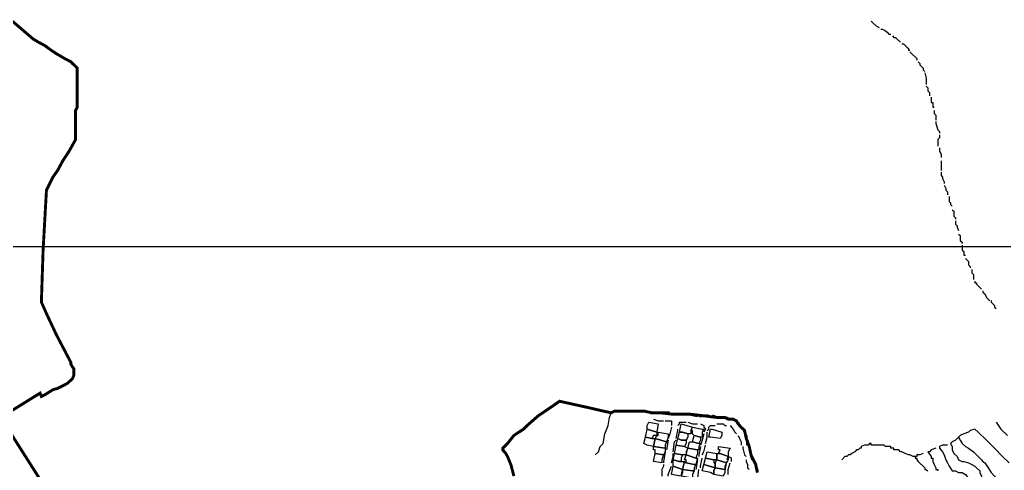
# Model space of a CAD drawing. Header units: millimetres. Extents: x -3588 to 75209, y -3737 to 38254.
# Drawn here: x 4988 to 5810, y 5441 to 5817 of the extents above; entities that cross this region are included whole.
import ezdxf

# ---------------------------------------------------------------- set-up
doc = ezdxf.new("R2010")
doc.units = ezdxf.units.MM
doc.layers.add('P', color=253, linetype='Continuous')

msp = doc.modelspace()

# ---------------------------------------------------------------- linework, layer by layer
at = {"layer": 'P'}
for points, const_width in [([(4981.584, 5815.393), (4999.076, 5800.43), (5003.317, 5797.901), (5008.678, 5795.068), (5014.039, 5791.115), (5018.28, 5788.299), (5025.05, 5784.346), (5030.411, 5781.529), (5031.819, 5780.105), (5032.956, 5778.985), (5034.364, 5777.576), (5035.772, 5776.168), (5035.772, 5774.744), (5035.772, 5772.215), (5035.772, 5767.974), (5035.772, 5765.429), (5035.772, 5759.78), (5035.772, 5753.011), (5035.772, 5750.466), (5035.772, 5743.696), (5034.364, 5740.88), (5034.364, 5727.325), (5034.364, 5721.963), (5034.364, 5716.602), (5029.003, 5707), (5023.642, 5698.806), (5019.401, 5690.916), (5015.448, 5685.267), (5010.086, 5674.544), (5007.27, 5624.293), (5005.845, 5581.099), (5010.086, 5571.496), (5018.28, 5554.004), (5027.594, 5536.208), (5030.411, 5530.847), (5030.411, 5529.439), (5031.819, 5526.894), (5032.956, 5525.486), (5032.956, 5522.669), (5032.956, 5521.533), (5032.956, 5520.124), (5031.819, 5517.308), (5030.411, 5515.883), (5029.003, 5514.763), (5027.594, 5513.355), (5025.05, 5511.947), (5019.401, 5509.114), (5015.448, 5507.994), (5008.678, 5503.753), (5005.845, 5502.344), (5004.725, 5505.161), (4971.982, 5484.836)], 2.417), ([(-1527.836, 5627.376), (13672.794, 5627.376)], 1.2), ([(5400.209, 5436.009), (5398.801, 5441.37), (5397.664, 5445.595), (5394.848, 5452.381), (5393.439, 5454.909), (5390.895, 5457.742), (5390.895, 5459.15), (5394.848, 5463.103), (5400.209, 5469.873), (5408.403, 5475.234), (5411.219, 5478.067), (5420.534, 5486.245), (5432.664, 5494.439), (5438.314, 5498.391), (5462.591, 5493.03), (5474.738, 5490.198), (5481.508, 5488.789), (5484.324, 5490.198), (5486.869, 5490.198), (5489.702, 5490.198), (5493.639, 5490.198), (5500.424, 5490.198), (5508.602, 5490.198), (5515.388, 5488.789), (5522.157, 5488.789), (5531.759, 5487.669), (5538.529, 5487.669), (5546.723, 5487.669), (5558.854, 5486.245), (5569.576, 5484.836), (5576.362, 5484.836), (5579.178, 5483.428), (5583.131, 5483.428), (5585.948, 5482.02), (5587.372, 5479.475), (5589.901, 5476.658), (5592.734, 5474.114), (5594.142, 5467.344), (5596.686, 5460.559), (5598.095, 5453.789), (5602.048, 5445.595), (5603.456, 5438.826)], 2.417), ([(5400.209, 5436.009), (5398.801, 5441.37), (5397.664, 5445.595), (5394.848, 5452.381), (5393.439, 5454.909), (5390.895, 5457.742), (5390.895, 5459.15), (5394.848, 5463.103), (5400.209, 5469.873), (5408.403, 5475.234), (5411.219, 5478.067), (5420.534, 5486.245), (5432.664, 5494.439), (5438.314, 5498.391), (5462.591, 5493.03), (5474.738, 5490.198), (5481.508, 5488.789), (5484.324, 5490.198), (5486.869, 5490.198), (5489.702, 5490.198), (5493.639, 5490.198), (5500.424, 5490.198), (5508.602, 5490.198), (5515.388, 5488.789), (5522.157, 5488.789), (5531.759, 5487.669), (5538.529, 5487.669), (5546.723, 5487.669), (5558.854, 5486.245), (5569.576, 5484.836), (5576.362, 5484.836), (5579.178, 5483.428), (5583.131, 5483.428), (5585.948, 5482.02), (5587.372, 5479.475), (5589.901, 5476.658), (5592.734, 5474.114), (5594.142, 5467.344), (5596.686, 5460.559), (5598.095, 5453.789), (5602.048, 5445.595), (5603.456, 5438.826)], 1.2), ([(5513.963, 5488.789), (5515.388, 5488.789), (5518.204, 5488.789)], 2.417), ([(5519.613, 5488.789), (5522.157, 5488.789), (5530.351, 5488.789)], 2.417), ([(5531.759, 5487.669), (5535.712, 5487.669)], 2.417), ([(5537.121, 5487.669), (5538.529, 5487.669), (5539.937, 5487.669)], 2.417), ([(5542.482, 5487.669), (5546.723, 5487.669), (5553.492, 5486.245)], 2.417), ([(5554.613, 5486.245), (5557.445, 5486.245)], 2.417), ([(5560.262, 5486.245), (5562.807, 5486.245)], 2.417), ([(5565.623, 5486.245), (5569.576, 5484.836), (5574.937, 5484.836)], 2.417), ([(5577.77, 5484.836), (5579.178, 5483.428), (5580.587, 5483.428)], 2.417), ([(5581.723, 5483.428), (5583.131, 5483.428), (5585.948, 5482.02)], 2.417), ([(5587.372, 5480.883), (5587.372, 5479.475), (5589.901, 5476.658), (5592.734, 5474.114), (5592.734, 5472.705)], 2.417), ([(4976.206, 5478.067), (5007.27, 5429.223)], 2.417), ([(5594.142, 5469.873), (5594.142, 5467.344)], 2.417), ([(5595.262, 5465.92), (5595.262, 5461.695)], 2.417), ([(5596.686, 5460.559), (5598.095, 5453.789), (5599.503, 5449.548)], 2.417), ([(5600.911, 5448.14), (5602.048, 5445.595)], 2.417), ([(5602.048, 5444.187), (5603.456, 5440.234)], 2.417)]:
    msp.add_lwpolyline(points, dxfattribs=dict(at, const_width=const_width))
for points in [[(5698.31, 5815.393), (5699.718, 5813.985), (5702.535, 5811.44), (5705.08, 5810.032)], [(5706.488, 5808.623), (5707.896, 5808.623), (5710.441, 5807.215), (5711.849, 5806.079), (5713.273, 5804.67), (5714.682, 5804.67)], [(5716.09, 5803.262), (5717.21, 5801.854), (5718.635, 5801.854), (5720.043, 5800.43), (5722.86, 5797.901)], [(5723.996, 5796.493), (5725.404, 5796.493), (5726.813, 5795.068), (5728.221, 5793.66), (5729.645, 5792.54), (5729.645, 5791.115), (5730.766, 5791.115)], [(5730.766, 5789.707), (5732.174, 5788.299), (5736.415, 5784.346), (5736.415, 5782.937)], [(5737.535, 5781.529), (5738.959, 5780.105), (5738.959, 5778.985), (5741.776, 5776.168), (5741.776, 5774.744), (5743.184, 5773.335)], [(5743.184, 5772.215), (5744.321, 5767.974), (5744.321, 5766.566), (5744.321, 5765.429), (5744.321, 5762.613)], [(5744.321, 5761.204), (5745.729, 5759.78), (5745.729, 5758.66), (5745.729, 5757.251), (5747.137, 5755.843), (5747.137, 5753.011)], [(5748.546, 5751.89), (5748.546, 5750.466), (5748.546, 5747.649), (5749.97, 5747.649), (5749.97, 5746.241), (5749.97, 5743.696), (5751.09, 5743.696)], [(5751.09, 5740.88), (5751.09, 5739.455), (5751.09, 5738.335), (5752.499, 5736.927), (5752.499, 5735.518), (5752.499, 5734.094), (5752.499, 5732.686)], [(5752.499, 5731.566), (5752.499, 5730.141), (5753.923, 5724.78), (5755.331, 5723.372), (5755.331, 5721.963)], [(5755.331, 5720.555), (5755.331, 5719.131), (5755.331, 5718.01), (5753.923, 5716.602), (5753.923, 5715.194), (5753.923, 5713.769), (5753.923, 5712.361), (5753.923, 5711.241)], [(5755.331, 5709.816), (5755.331, 5708.408), (5755.331, 5707), (5756.74, 5704.455), (5756.74, 5703.047), (5756.74, 5701.639)], [(5756.74, 5698.806), (5756.74, 5697.686), (5756.74, 5696.277), (5756.74, 5694.869), (5756.74, 5693.445), (5756.74, 5692.036), (5756.74, 5690.916)], [(5756.74, 5689.492), (5756.74, 5688.083), (5756.74, 5686.675), (5757.86, 5685.267), (5757.86, 5684.131), (5759.284, 5681.314), (5759.284, 5679.906)], [(5759.284, 5678.481), (5760.693, 5675.953), (5760.693, 5674.544), (5762.101, 5673.12), (5762.101, 5671.712), (5762.101, 5670.591)], [(5763.509, 5669.167), (5763.509, 5667.759), (5763.509, 5666.35), (5763.509, 5664.942), (5764.645, 5663.806), (5764.645, 5662.397), (5766.054, 5660.989)], [(5766.054, 5658.157), (5767.462, 5657.036), (5767.462, 5655.628), (5767.462, 5654.22), (5767.462, 5652.795), (5768.87, 5651.387), (5768.87, 5650.267)], [(5768.87, 5648.842), (5768.87, 5647.434), (5768.87, 5646.026), (5770.295, 5644.617), (5770.295, 5643.481), (5771.415, 5640.664)], [(5771.415, 5637.832), (5772.823, 5636.712), (5772.823, 5635.303), (5772.823, 5632.471), (5774.248, 5631.062), (5774.248, 5629.942)], [(5774.248, 5628.518), (5774.248, 5625.701), (5774.248, 5624.293), (5775.656, 5623.156), (5775.656, 5621.748), (5775.656, 5620.34), (5777.064, 5620.34)], [(5777.064, 5617.507), (5779.609, 5614.978), (5779.609, 5613.57), (5779.609, 5612.146), (5781.017, 5610.738), (5781.017, 5609.617)], [(5782.426, 5608.193), (5782.426, 5606.785), (5782.426, 5605.376), (5783.834, 5603.968), (5783.834, 5602.832), (5783.834, 5600.015)], [(5784.97, 5598.607), (5784.97, 5597.182), (5786.378, 5597.182), (5786.378, 5596.062), (5787.787, 5594.654), (5789.195, 5593.245), (5790.619, 5591.821)], [(5791.74, 5590.413), (5791.74, 5589.293), (5793.148, 5587.868), (5794.572, 5585.052), (5795.981, 5583.643), (5797.389, 5582.507)], [(5798.509, 5582.507), (5798.509, 5581.099), (5799.934, 5579.69), (5801.342, 5578.282), (5801.342, 5576.858), (5802.75, 5575.737)], [(5467.953, 5453.789), (5470.785, 5456.334), (5472.194, 5460.559), (5474.738, 5463.103), (5476.146, 5471.297), (5478.963, 5478.067), (5480.099, 5484.836), (5481.508, 5488.789), (5484.324, 5490.198), (5486.869, 5490.198), (5489.702, 5490.198), (5493.639, 5490.198), (5500.424, 5490.198), (5508.602, 5490.198), (5515.388, 5488.789), (5522.157, 5488.789), (5531.759, 5487.669), (5538.529, 5487.669), (5546.723, 5487.669), (5558.854, 5486.245), (5569.576, 5484.836), (5576.362, 5484.836), (5579.178, 5483.428), (5583.131, 5483.428), (5585.948, 5482.02), (5587.372, 5479.475), (5589.901, 5476.658), (5592.734, 5474.114), (5594.142, 5467.344), (5596.686, 5460.559), (5598.095, 5453.789), (5602.048, 5445.595), (5603.456, 5438.826)], [(5516.796, 5483.428), (5520.749, 5482.02), (5524.974, 5482.02)], [(5526.398, 5482.02), (5527.518, 5482.02), (5531.759, 5482.02), (5531.759, 5478.067)], [(5519.613, 5471.297), (5519.613, 5469.873), (5516.796, 5469.873), (5515.388, 5467.344), (5510.026, 5468.464), (5511.435, 5475.234), (5519.613, 5472.705), (5519.613, 5471.297)], [(5511.435, 5478.067), (5512.843, 5480.883), (5520.749, 5479.475), (5519.613, 5472.705), (5511.435, 5475.234), (5511.435, 5478.067)], [(5531.759, 5476.658), (5530.351, 5471.297), (5528.927, 5467.344)], [(5535.712, 5467.344), (5537.121, 5474.114), (5537.121, 5475.234)], [(5537.121, 5478.067), (5538.529, 5479.475), (5538.529, 5480.883), (5539.937, 5480.883), (5543.89, 5480.883)], [(5547.843, 5472.705), (5547.843, 5471.297), (5545.299, 5471.297), (5541.074, 5472.705), (5538.529, 5472.705), (5539.937, 5479.475), (5549.251, 5476.658), (5547.843, 5474.114), (5547.843, 5472.705)], [(5545.299, 5480.883), (5549.251, 5479.475), (5553.492, 5479.475)], [(5557.445, 5472.705), (5557.445, 5468.464), (5556.037, 5468.464), (5550.676, 5469.873), (5549.251, 5471.297), (5549.251, 5474.114), (5547.843, 5474.114), (5549.251, 5476.658), (5557.445, 5475.234), (5558.854, 5475.234), (5557.445, 5472.705)], [(5556.037, 5479.475), (5558.854, 5478.067), (5558.854, 5476.658), (5560.262, 5475.234), (5558.854, 5472.705)], [(5561.398, 5474.114), (5562.807, 5475.234), (5562.807, 5476.658), (5564.215, 5478.067), (5565.623, 5478.067), (5567.048, 5478.067), (5568.168, 5478.067)], [(5573.817, 5469.873), (5572.409, 5467.344), (5564.215, 5468.464), (5562.807, 5468.464), (5564.215, 5475.234), (5565.623, 5475.234), (5573.817, 5472.705), (5573.817, 5469.873)], [(5569.576, 5479.475), (5571, 5479.475), (5572.409, 5479.475), (5574.937, 5479.475), (5576.362, 5478.067), (5577.77, 5478.067)], [(5580.587, 5478.067), (5581.723, 5476.658), (5583.131, 5475.234), (5584.54, 5472.705), (5585.948, 5471.297)], [(5813.473, 5447.02), (5808.112, 5452.381), (5801.342, 5459.15), (5797.389, 5463.103), (5793.148, 5467.344), (5789.195, 5471.297), (5787.787, 5472.705), (5784.97, 5475.234), (5781.017, 5474.114), (5779.609, 5472.705), (5775.656, 5471.297), (5772.823, 5469.873), (5771.415, 5468.464)], [(5802.75, 5480.883), (5806.703, 5475.234), (5812.064, 5469.873)], [(5516.796, 5467.344), (5518.204, 5467.344), (5516.796, 5460.559), (5511.435, 5461.695), (5508.602, 5463.103), (5510.026, 5468.464), (5515.388, 5467.344), (5516.796, 5467.344)], [(5526.398, 5461.695), (5526.398, 5459.15), (5516.796, 5460.559), (5518.204, 5467.344), (5527.518, 5464.512), (5526.398, 5461.695)], [(5528.927, 5468.464), (5527.518, 5464.512), (5518.204, 5467.344), (5519.613, 5469.873), (5520.749, 5469.873), (5520.749, 5472.705), (5528.927, 5471.297), (5528.927, 5468.464)], [(5528.927, 5465.92), (5527.518, 5457.742)], [(5533.168, 5456.334), (5534.288, 5464.512), (5535.712, 5465.92)], [(5543.89, 5463.103), (5542.482, 5460.559), (5535.712, 5461.695), (5537.121, 5467.344), (5539.937, 5465.92), (5543.89, 5465.92), (5543.89, 5463.103)], [(5545.299, 5468.464), (5543.89, 5465.92), (5539.937, 5465.92), (5537.121, 5467.344), (5538.529, 5472.705), (5541.074, 5472.705), (5545.299, 5471.297), (5545.299, 5468.464)], [(5556.037, 5465.92), (5554.613, 5463.103), (5549.251, 5464.512), (5550.676, 5469.873), (5556.037, 5468.464), (5556.037, 5465.92)], [(5558.854, 5471.297), (5557.445, 5465.92), (5556.037, 5461.695)], [(5560.262, 5463.103), (5561.398, 5468.464), (5561.398, 5472.705)], [(5587.372, 5469.873), (5588.493, 5467.344), (5589.901, 5464.512), (5589.901, 5461.695)], [(5771.415, 5468.464), (5770.295, 5467.344), (5768.87, 5465.92), (5766.054, 5464.512), (5764.645, 5463.103), (5766.054, 5460.559), (5766.054, 5457.742), (5767.462, 5454.909), (5770.295, 5452.381), (5771.415, 5449.548), (5774.248, 5448.14), (5775.656, 5448.14), (5779.609, 5447.02), (5782.426, 5445.595), (5784.97, 5444.187), (5786.378, 5442.779), (5789.195, 5440.234), (5789.195, 5438.826), (5790.619, 5436.009), (5790.619, 5432.056), (5791.74, 5429.223), (5794.572, 5425.27), (5797.389, 5419.909)], [(5771.415, 5468.464), (5772.823, 5465.92), (5774.248, 5463.103), (5777.064, 5460.559), (5779.609, 5459.15), (5783.834, 5456.334), (5786.378, 5453.789), (5790.619, 5449.548), (5791.74, 5448.14), (5793.148, 5447.02), (5795.981, 5442.779), (5798.509, 5438.826), (5801.342, 5436.009), (5805.295, 5430.648), (5810.944, 5425.27)], [(5526.398, 5456.334), (5524.974, 5453.789), (5518.204, 5454.909), (5518.204, 5457.742), (5516.796, 5457.742), (5516.796, 5460.559), (5526.398, 5459.15), (5526.398, 5456.334)], [(5543.89, 5456.334), (5543.89, 5453.789), (5541.074, 5453.789), (5534.288, 5454.909), (5535.712, 5461.695), (5542.482, 5460.559), (5545.299, 5459.15), (5543.89, 5456.334)], [(5553.492, 5454.909), (5552.084, 5450.972), (5543.89, 5453.789), (5545.299, 5459.15), (5553.492, 5457.742), (5553.492, 5454.909)], [(5554.613, 5460.559), (5554.613, 5457.742), (5553.492, 5457.742), (5545.299, 5459.15), (5546.723, 5464.512), (5549.251, 5464.512), (5554.613, 5463.103), (5556.037, 5463.103), (5554.613, 5460.559)], [(5556.037, 5460.559), (5554.613, 5453.789), (5554.613, 5452.381)], [(5557.445, 5453.789), (5558.854, 5456.334), (5560.262, 5461.695)], [(5579.178, 5456.334), (5579.178, 5452.381), (5572.409, 5454.909), (5571, 5454.909), (5572.409, 5457.742), (5571, 5457.742), (5571, 5460.559), (5580.587, 5459.15), (5579.178, 5456.334)], [(5591.325, 5460.559), (5591.325, 5459.15), (5592.734, 5453.789), (5594.142, 5452.381)], [(5735.007, 5452.381), (5733.598, 5452.381), (5730.766, 5453.789), (5729.645, 5453.789), (5726.813, 5454.909), (5723.996, 5456.334), (5722.86, 5456.334), (5721.451, 5457.742), (5720.043, 5457.742), (5718.635, 5457.742), (5717.21, 5457.742), (5717.21, 5459.15), (5716.09, 5459.15), (5714.682, 5459.15), (5714.682, 5460.559), (5713.273, 5460.559), (5711.849, 5460.559), (5710.441, 5460.559), (5709.321, 5461.695), (5707.896, 5461.695), (5706.488, 5461.695), (5705.08, 5461.695), (5703.671, 5461.695), (5702.535, 5461.695), (5701.127, 5461.695), (5698.31, 5461.695), (5698.31, 5463.103), (5696.886, 5463.103), (5695.765, 5461.695), (5694.357, 5461.695), (5692.949, 5461.695), (5690.116, 5460.559), (5690.116, 5459.15), (5688.996, 5459.15), (5687.572, 5457.742), (5686.163, 5457.742), (5684.755, 5456.334), (5682.21, 5454.909), (5680.802, 5453.789), (5679.394, 5453.789), (5677.985, 5452.381), (5676.561, 5452.381), (5674.032, 5449.548)], [(5752.499, 5459.15), (5748.546, 5457.742), (5747.137, 5456.334), (5745.729, 5456.334), (5748.546, 5452.381), (5748.546, 5450.972), (5749.97, 5450.972), (5749.97, 5448.14), (5751.09, 5445.595), (5752.499, 5442.779), (5752.499, 5441.37), (5753.923, 5441.37), (5753.923, 5440.234)], [(5762.101, 5461.695), (5759.284, 5461.695), (5757.86, 5461.695), (5755.331, 5460.559), (5755.331, 5459.15), (5757.86, 5456.334), (5759.284, 5453.789), (5760.693, 5449.548), (5762.101, 5447.02), (5763.509, 5444.187), (5766.054, 5440.234), (5768.87, 5440.234), (5771.415, 5438.826), (5774.248, 5438.826), (5777.064, 5437.417), (5778.185, 5436.009), (5779.609, 5434.585), (5782.426, 5432.056), (5783.834, 5427.815), (5786.378, 5425.27), (5787.787, 5421.045), (5789.195, 5417.093), (5789.195, 5411.731)], [(5523.565, 5449.548), (5523.565, 5447.02), (5516.796, 5448.14), (5518.204, 5454.909), (5524.974, 5453.789), (5523.565, 5449.548)], [(5526.398, 5456.334), (5524.974, 5448.14), (5524.974, 5447.02)], [(5531.759, 5447.02), (5533.168, 5452.381), (5533.168, 5454.909)], [(5539.937, 5450.972), (5539.937, 5448.14), (5538.529, 5448.14), (5533.168, 5449.548), (5534.288, 5454.909), (5541.074, 5453.789), (5539.937, 5450.972)], [(5539.937, 5448.14), (5542.482, 5448.14), (5541.074, 5441.37), (5537.121, 5442.779), (5533.168, 5444.187), (5533.168, 5449.548), (5538.529, 5448.14), (5539.937, 5448.14)], [(5552.084, 5445.595), (5550.676, 5445.595), (5543.89, 5447.02), (5543.89, 5449.548), (5542.482, 5449.548), (5543.89, 5453.789), (5552.084, 5450.972), (5553.492, 5450.972), (5552.084, 5445.595)], [(5553.492, 5449.548), (5552.084, 5441.37)], [(5556.037, 5442.779), (5556.037, 5444.187), (5557.445, 5450.972)], [(5567.048, 5448.14), (5567.048, 5447.02), (5568.168, 5447.02), (5568.168, 5442.779), (5558.854, 5445.595), (5560.262, 5450.972), (5567.048, 5449.548), (5567.048, 5448.14)], [(5569.576, 5452.381), (5569.576, 5449.548), (5567.048, 5449.548), (5560.262, 5450.972), (5561.398, 5456.334), (5569.576, 5454.909), (5569.576, 5452.381)], [(5576.362, 5444.187), (5576.362, 5441.37), (5568.168, 5442.779), (5568.168, 5447.02), (5569.576, 5449.548), (5577.77, 5447.02), (5576.362, 5444.187)], [(5579.178, 5449.548), (5577.77, 5447.02), (5569.576, 5449.548), (5569.576, 5454.909), (5571, 5454.909), (5572.409, 5454.909), (5579.178, 5452.381), (5579.178, 5449.548)], [(5581.723, 5448.14), (5581.723, 5450.972), (5579.178, 5452.381), (5577.77, 5449.548)], [(5594.142, 5449.548), (5594.142, 5448.14), (5595.262, 5445.595), (5595.262, 5444.187), (5595.262, 5442.779), (5596.686, 5441.37)], [(5741.776, 5454.909), (5738.959, 5453.789), (5737.535, 5453.789), (5736.415, 5453.789), (5736.415, 5452.381), (5735.007, 5452.381)], [(5735.007, 5452.381), (5735.007, 5450.972), (5736.415, 5450.972), (5736.415, 5449.548), (5737.535, 5448.14), (5743.184, 5442.779), (5743.184, 5441.37), (5744.321, 5441.37), (5745.729, 5440.234)], [(5524.974, 5445.595), (5524.974, 5444.187), (5523.565, 5441.37), (5523.565, 5436.009)], [(5528.927, 5436.009), (5528.927, 5437.417), (5531.759, 5444.187)], [(5541.074, 5438.826), (5539.937, 5436.009), (5531.759, 5437.417), (5533.168, 5444.187), (5537.121, 5442.779), (5541.074, 5441.37), (5541.074, 5438.826)], [(5549.251, 5437.417), (5549.251, 5433.464), (5547.843, 5434.585), (5539.937, 5436.009), (5541.074, 5441.37), (5549.251, 5440.234), (5550.676, 5440.234), (5549.251, 5437.417)], [(5550.676, 5442.779), (5550.676, 5440.234), (5549.251, 5440.234), (5541.074, 5441.37), (5542.482, 5448.14), (5543.89, 5447.02), (5550.676, 5445.595), (5552.084, 5445.595), (5550.676, 5442.779)], [(5553.492, 5432.056), (5554.613, 5441.37)], [(5557.445, 5440.234), (5558.854, 5445.595), (5568.168, 5442.779), (5567.048, 5440.234), (5567.048, 5437.417), (5564.215, 5438.826), (5557.445, 5440.234)], [(5576.362, 5438.826), (5574.937, 5436.009), (5567.048, 5437.417), (5567.048, 5440.234), (5568.168, 5442.779), (5576.362, 5441.37), (5576.362, 5438.826)], [(5577.77, 5448.14), (5576.362, 5440.234)], [(5579.178, 5437.417), (5579.178, 5441.37), (5580.587, 5447.02)]]:
    msp.add_lwpolyline(points, dxfattribs=at)

doc.saveas('drawing.dxf')
